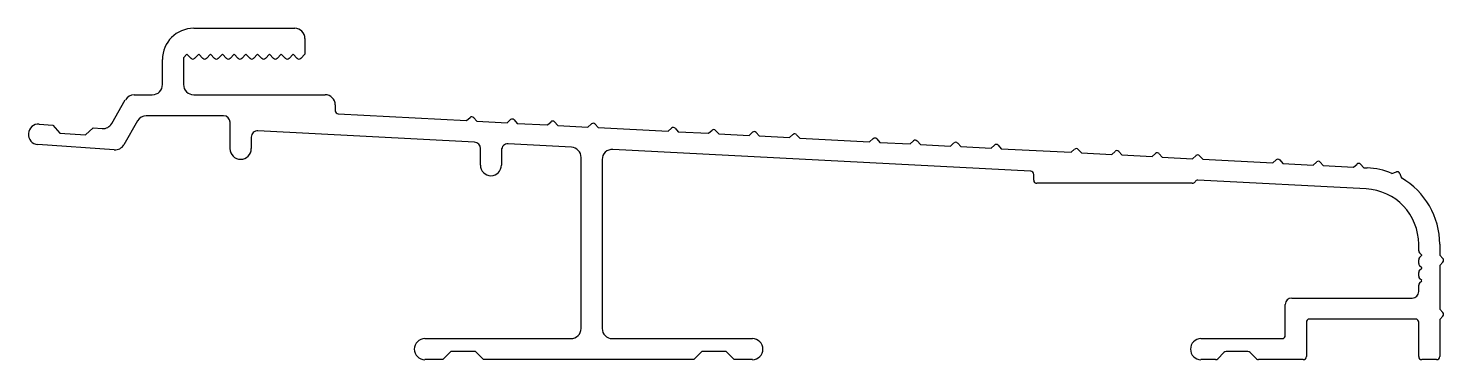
# Model space of a CAD drawing. Extents: x -57 to 54, y 0 to 26.
import ezdxf

# ---------------------------------------------------------------- set-up
doc = ezdxf.new("R2010")
doc.units = 0
doc.layers.add('1', color=7, linetype='CONTINUOUS')

msp = doc.modelspace()

# ---------------------------------------------------------------- linework, layer by layer
at = {"layer": '1', "color": 7, "linetype": 'CONTINUOUS'}
for p, q in [((-44.19, 26.36), (-36.26, 26.36)), ((-35.46, 25.56), (-35.46, 24.33)), ((-46.64, 21.95), (-46.64, 23.91)), ((-44.72, 24.33), (-44.99, 24.05)), ((-44.99, 24.05), (-44.99, 21.95)), ((-44.4, 24), (-44.72, 24.33)), ((-43.8, 24.33), (-44.12, 24)), ((-43.47, 24), (-43.8, 24.33)), ((-42.87, 24.33), (-43.19, 24)), ((-42.55, 24), (-42.87, 24.33)), ((-41.94, 24.33), (-42.27, 24)), ((-41.62, 24), (-41.94, 24.33)), ((-41.02, 24.33), (-41.34, 24)), ((-40.7, 24), (-41.02, 24.33)), ((-40.09, 24.33), (-40.41, 24)), ((-39.77, 24), (-40.09, 24.33)), ((-39.17, 24.33), (-39.49, 24)), ((-38.85, 24), (-39.17, 24.33)), ((-38.24, 24.33), (-38.56, 24)), ((-37.92, 24), (-38.24, 24.33)), ((-37.32, 24.33), (-37.64, 24)), ((-36.99, 24), (-37.32, 24.33)), ((-36.39, 24.33), (-36.71, 24)), ((-36.07, 24), (-36.39, 24.33)), ((-35.46, 24.33), (-35.79, 24)), ((-48.86, 21.15), (-47.44, 21.15)), ((-44.19, 21.15), (-33.88, 21.15)), ((-50.62, 18.9), (-49.56, 20.75)), ((-33.08, 20.35), (-33.08, 19.9)), ((-48.6, 19.1), (-49.68, 17.23)), ((-41.84, 19.5), (-47.91, 19.5)), ((-41.34, 16.93), (-41.34, 19)), ((-32.85, 19.65), (-22.77, 19.12)), ((-22.77, 19.12), (-22.49, 19.37)), ((-22.21, 19.35), (-21.97, 19.08)), ((-21.97, 19.08), (-19.59, 18.96)), ((-19.59, 18.96), (-19.32, 19.2)), ((-19.04, 19.19), (-18.79, 18.91)), ((-18.79, 18.91), (-16.41, 18.79)), ((-16.41, 18.79), (-16.14, 19.03)), ((-15.86, 19.02), (-15.62, 18.75)), ((-56.32, 18.84), (-55.24, 18.77)), ((-55.24, 18.77), (-54.7, 18.15)), ((-54.7, 18.15), (-52.69, 18.01)), ((-52.69, 18.01), (-52.07, 18.55)), ((-52.07, 18.55), (-51.37, 18.5)), ((-39.67, 17.83), (-39.67, 16.93)), ((-22.16, 17.44), (-39.15, 18.33)), ((-15.62, 18.75), (-13.24, 18.62)), ((-13.24, 18.62), (-12.97, 18.87)), ((-12.68, 18.85), (-12.44, 18.58)), ((-12.44, 18.58), (-6.95, 18.29)), ((-6.95, 18.29), (-6.68, 18.54)), ((-6.39, 18.52), (-6.15, 18.25)), ((-6.15, 18.25), (-3.77, 18.13)), ((-3.77, 18.13), (-3.5, 18.37)), ((-3.22, 18.36), (-2.97, 18.09)), ((-2.97, 18.09), (-0.6, 17.96)), ((-0.6, 17.96), (-0.32, 18.21)), ((-0.04, 18.19), (0.2, 17.92)), ((0.2, 17.92), (2.58, 17.79)), ((2.58, 17.79), (2.85, 18.04)), ((3.13, 18.02), (3.38, 17.75)), ((-50.43, 16.83), (-56.43, 17.25)), ((-21.68, 15.63), (-21.68, 16.94)), ((-20.03, 16.8), (-20.03, 15.63)), ((-14.54, 17.04), (-19.51, 17.3)), ((21.51, 15.15), (-11.29, 16.87)), ((3.38, 17.75), (8.87, 17.46)), ((8.87, 17.46), (9.14, 17.71)), ((9.43, 17.69), (9.67, 17.42)), ((9.67, 17.42), (12.05, 17.3)), ((12.05, 17.3), (12.32, 17.54)), ((12.6, 17.53), (12.85, 17.26)), ((12.85, 17.26), (15.22, 17.13)), ((15.22, 17.13), (15.49, 17.38)), ((15.78, 17.36), (16.02, 17.09)), ((16.02, 17.09), (18.4, 16.97)), ((18.4, 16.97), (18.67, 17.21)), ((18.95, 17.2), (19.2, 16.92)), ((19.2, 16.92), (24.69, 16.64)), ((24.69, 16.64), (24.96, 16.88)), ((25.24, 16.87), (25.49, 16.59)), ((27.87, 16.47), (28.14, 16.71)), ((28.42, 16.7), (28.66, 16.43)), ((-13.78, 2.84), (-13.78, 16.24)), ((-12.13, 16.07), (-12.13, 2.84)), ((25.49, 16.59), (27.87, 16.47)), ((28.66, 16.43), (31.04, 16.3)), ((31.04, 16.3), (31.31, 16.55)), ((31.6, 16.53), (31.84, 16.26)), ((31.84, 16.26), (34.22, 16.14)), ((34.22, 16.14), (34.49, 16.38)), ((34.77, 16.37), (35.02, 16.09)), ((35.02, 16.09), (40.51, 15.81)), ((40.51, 15.81), (40.78, 16.05)), ((41.06, 16.04), (41.31, 15.76)), ((41.31, 15.76), (43.68, 15.64)), ((43.68, 15.64), (43.96, 15.88)), ((44.24, 15.87), (44.48, 15.6)), ((44.48, 15.6), (46.86, 15.47)), ((46.86, 15.47), (47.13, 15.72)), ((47.41, 15.7), (47.66, 15.43)), ((21.75, 14.46), (21.75, 14.9)), ((47.84, 13.77), (34.64, 14.46)), ((47.66, 15.43), (47.93, 15.42)), ((49.87, 14.99), (50.23, 15.11)), ((50.49, 14.99), (50.61, 14.62)), ((34.2, 14.21), (22, 14.21)), ((51.97, 8.93), (51.97, 9.43)), ((53.62, 9.43), (53.62, 8.58)), ((51.97, 7.93), (51.97, 8.22)), ((52.21, 8.58), (52.04, 8.75)), ((52.04, 8.4), (52.21, 8.57)), ((53.62, 8.58), (53.87, 8.32)), ((53.87, 8.03), (53.62, 7.78)), ((51.97, 6.93), (51.97, 7.22)), ((52.21, 7.58), (52.04, 7.75)), ((52.04, 7.4), (52.21, 7.57)), ((52.21, 6.58), (52.04, 6.75)), ((53.62, 7.78), (53.62, 4.34)), ((51.97, 5.72), (51.97, 6.22)), ((52.04, 6.4), (52.21, 6.57)), ((41.5, 2.29), (41.5, 4.72)), ((42, 5.22), (51.47, 5.22)), ((51.72, 3.57), (43.4, 3.57)), ((53.62, 4.34), (53.87, 4.08)), ((53.87, 3.8), (53.62, 3.54)), ((53.62, 3.54), (53.62, 0.64)), ((43.15, 3.32), (43.15, 0.64)), ((51.97, 0.64), (51.97, 3.32)), ((-26.05, 2.04), (-14.58, 2.04)), ((-11.33, 2.04), (-0.33, 2.04)), ((34.88, 2.04), (41.25, 2.04)), ((-24.63, 0.39), (-26.05, 0.39)), ((-24, 1.02), (-24.63, 0.39)), ((-22.08, 1.02), (-24, 1.02)), ((-21.45, 0.39), (-22.08, 1.02)), ((-4.94, 0.39), (-21.45, 0.39)), ((-4.31, 1.02), (-4.94, 0.39)), ((-2.39, 1.02), (-4.31, 1.02)), ((-1.76, 0.39), (-2.39, 1.02)), ((-0.33, 0.39), (-1.76, 0.39)), ((36.02, 0.39), (34.88, 0.39)), ((36.68, 0.95), (36.19, 0.46)), ((38.57, 1.02), (36.85, 1.02)), ((39.23, 0.46), (38.74, 0.95)), ((42.9, 0.39), (39.4, 0.39)), ((53.37, 0.39), (52.22, 0.39))]:
    msp.add_line(p, q, dxfattribs=at)
for centre, radius, start, end in [((-44.19, 23.91), 2.45, 90, 180), ((-36.26, 25.56), 0.8, 360, 90), ((-44.26, 24.15), 0.2, 225, 315), ((-43.33, 24.15), 0.2, 225, 315), ((-42.41, 24.15), 0.2, 225, 315), ((-41.48, 24.15), 0.2, 225, 315), ((-40.56, 24.15), 0.2, 225, 315), ((-39.63, 24.15), 0.2, 225, 315), ((-38.7, 24.15), 0.2, 225, 315), ((-37.78, 24.15), 0.2, 225, 315), ((-36.85, 24.15), 0.2, 225, 315), ((-35.93, 24.15), 0.2, 225, 315), ((-48.86, 20.35), 0.8, 90, 150), ((-47.44, 21.95), 0.8, 270, 360), ((-44.19, 21.95), 0.8, 180, 270), ((-33.88, 20.35), 0.8, 360, 90), ((-51.32, 19.3), 0.8, 266, 330), ((-47.91, 18.7), 0.8, 90, 150), ((-41.84, 19), 0.5, 0, 90), ((-32.83, 19.9), 0.25, 180, 267), ((-22.36, 19.22), 0.2, 42, 132), ((-19.18, 19.05), 0.2, 42, 132), ((-16.01, 18.89), 0.2, 42, 132), ((-12.83, 18.72), 0.2, 42, 132), ((-56.37, 18.05), 0.8, 86, 266), ((-39.17, 17.83), 0.5, 87, 180), ((-6.54, 18.39), 0.2, 42, 132), ((-3.37, 18.22), 0.2, 42, 132), ((-0.19, 18.06), 0.2, 42, 132), ((2.99, 17.89), 0.2, 42, 132), ((-50.37, 17.63), 0.8, 266, 330), ((-40.51, 16.93), 0.835, 180, 0), ((-22.18, 16.94), 0.5, 360, 87), ((-19.53, 16.8), 0.5, 87, 180), ((-14.58, 16.24), 0.8, 0, 87), ((-11.33, 16.07), 0.8, 87, 180), ((9.28, 17.56), 0.2, 42, 132), ((12.45, 17.39), 0.2, 42, 132), ((15.63, 17.23), 0.2, 42, 132), ((18.8, 17.06), 0.2, 42, 132), ((25.1, 16.73), 0.2, 42, 132), ((28.27, 16.57), 0.2, 42, 132), ((-20.86, 15.63), 0.825, 180, 0), ((31.45, 16.4), 0.2, 42, 132), ((34.62, 16.23), 0.2, 42, 132), ((40.91, 15.9), 0.2, 42, 132), ((44.09, 15.74), 0.2, 42, 132), ((47.26, 15.57), 0.2, 42, 132), ((21.5, 14.9), 0.25, 360, 87), ((22, 14.46), 0.25, 180, 270), ((34.63, 14.21), 0.25, 87, 150.3153), ((47.62, 9.43), 6, 67.9596, 87), ((50.3, 14.92), 0.2, 19, 109), ((47.62, 9.43), 6, 0, 60.0404), ((34.2, 14.46), 0.25, 270, 330.3153), ((47.62, 9.43), 4.35, 360, 87), ((52.22, 8.93), 0.25, 180, 225), ((52.22, 8.22), 0.25, 135, 180), ((52.22, 7.93), 0.25, 180, 225), ((52.2, 8.57), 0.008, 315, 45), ((53.73, 8.18), 0.2, 315, 45), ((52.22, 7.22), 0.25, 135, 180), ((52.22, 6.93), 0.25, 180, 225), ((52.2, 7.57), 0.008, 315, 45), ((51.47, 5.72), 0.5, 270, 360), ((52.22, 6.22), 0.25, 135, 180), ((52.2, 6.57), 0.008, 315, 45), ((42, 4.72), 0.5, 90, 180), ((43.4, 3.32), 0.25, 90, 180), ((51.72, 3.32), 0.25, 0, 90), ((53.73, 3.94), 0.2, 315, 45), ((-14.58, 2.84), 0.8, 270, 0), ((-11.33, 2.84), 0.8, 180, 270), ((41.25, 2.29), 0.25, 270, 0), ((-26.05, 1.21), 0.825, 90, 270), ((-0.33, 1.21), 0.825, 270, 90), ((34.88, 1.21), 0.825, 90, 270), ((36.02, 0.64), 0.25, 270, 315), ((36.85, 0.77), 0.25, 90, 135), ((38.57, 0.77), 0.25, 45, 90), ((39.4, 0.64), 0.25, 225, 270), ((42.9, 0.64), 0.25, 270, 0), ((52.22, 0.64), 0.25, 180, 270), ((53.37, 0.64), 0.25, 270, 0)]:
    msp.add_arc(centre, radius, start, end, dxfattribs=at)

doc.saveas('drawing.dxf')
